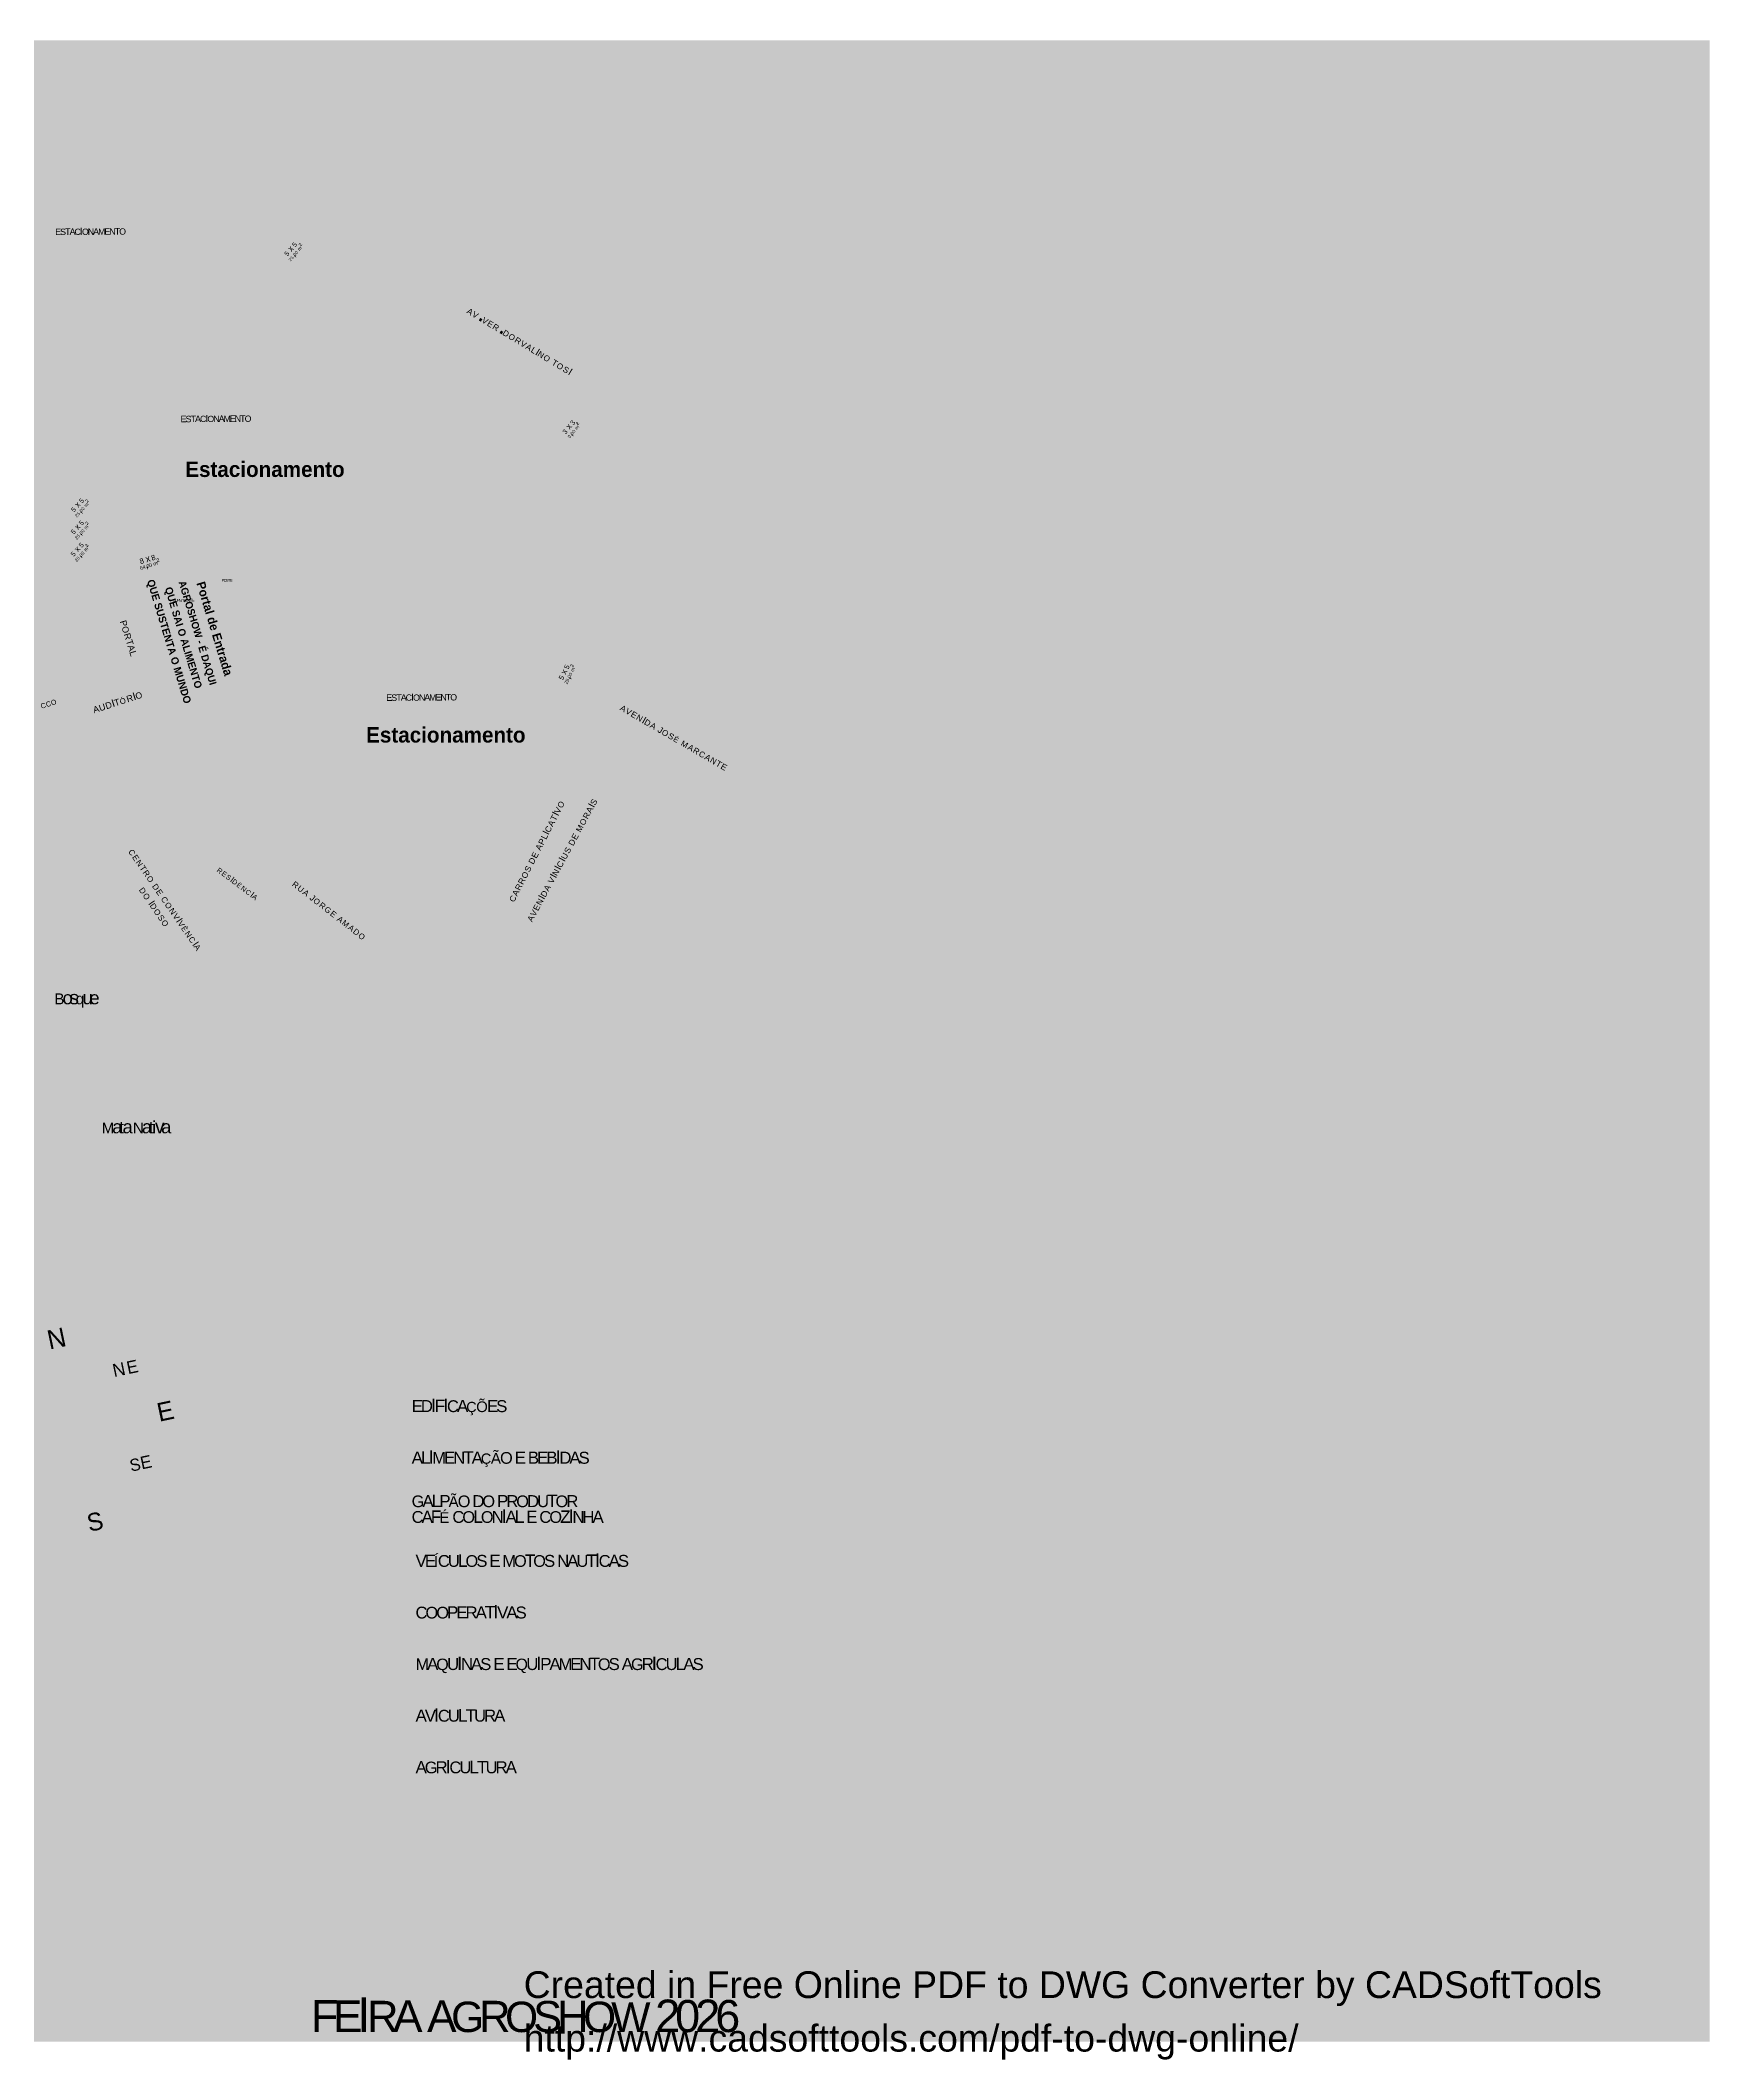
# Model space of a CAD drawing. Header units: millimetres. Extents: x 0 to 508, y 0 to 286.
# Drawn here: x 272 to 508, y 0.2 to 285.7 of the extents above; entities that cross this region are included whole.
import ezdxf
from ezdxf.xclip import XClip

# ---------------------------------------------------------------- set-up
doc = ezdxf.new("R2010")
doc.units = ezdxf.units.MM
doc.header["$MEASUREMENT"] = 0
doc.header["$XCLIPFRAME"] = 0
doc.layers.get('0').update_dxf_attribs({"linetype": 'CONTINUOUS'})
doc.layers.add('204CBD0', color=7, linetype='CONTINUOUS')
doc.styles.add('204CC60', font='Arial.ttf')
doc.styles.add('Arial$001H0', font='')
doc.styles.add('BAAAAA+Montserrat-Regular$001H0', font='')
doc.styles.add('CAAAAA+OpenSans-Bold$101H0', font='')
doc.styles.get('Arial$001H0').set_extended_font_data('Arial')
doc.styles.get('BAAAAA+Montserrat-Regular$001H0').set_extended_font_data('BAAAAA+Montserrat-Regular')
doc.styles.get('CAAAAA+OpenSans-Bold$101H0').set_extended_font_data('CAAAAA+OpenSans-Bold', bold=True)

# ---------------------------------------------------------------- blocks, each defined once
blk = doc.blocks.new('MF5_2')
at = {"true_color": 0xffffff}
blk.add_hatch(color=0, dxfattribs=at).paths.add_polyline_path([(0, 288.54), (508, 288.54), (508, 2.79), (0, 2.79)])
blk = doc.blocks.new('MF16_3')
at = {"true_color": 0xffffff}
blk.add_hatch(color=0, dxfattribs=at).paths.add_polyline_path([(0, 288.54), (508, 288.54), (508, 2.79), (0, 2.79)])
blk = doc.blocks.new('MF27_4')
at = {"color": 0, "true_color": 0x000007, "style": 'Arial$001H0'}
for s, height, rotation, p in [('E', 0.92, 0.395, (274.13, 258.22)), ('S', 0.903, 0.395, (274.83, 258.23)), ('T', 0.932, 0.395, (275.53, 258.23)), ('A', 0.92, 0.395, (276.17, 258.24)), ('C', 0.893, 0.395, (276.87, 258.24)), ('I', 1.01, 0.395, (277.63, 258.25)), ('O', 0.883, 0.395, (277.93, 258.25)), ('N', 0.908, 0.395, (278.74, 258.25)), ('A', 0.92, 0.395, (279.5, 258.26)), ('M', 0.887, 0.395, (280.21, 258.26)), ('E', 0.92, 0.395, (281.08, 258.27)), ('N', 0.908, 0.395, (281.78, 258.28)), ('T', 0.932, 0.395, (282.54, 258.28)), ('O', 0.883, 0.395, (283.19, 258.28)), ('5', 0.679, 49.51, (308.06, 256.45)), ('²', 0.76, 49.746, (309.07, 256.39)), ('5', 0.679, 49.51, (306.97, 255.17)), ('x', 0.83, 49.51, (307.53, 255.83)), ('2', 0.453, 49.746, (307.43, 254.46)), ('5', 0.453, 49.746, (307.68, 254.76)), ('0', 0.449, 49.746, (308.06, 255.2)), (',', 1.01, 49.746, (307.94, 255.05)), ('0', 0.449, 49.746, (308.31, 255.5)), ('m', 0.481, 49.746, (308.69, 255.95)), ('A', 0.843, 328.788, (332.22, 247.24)), ('V', 0.843, 328.788, (332.97, 246.78)), ('.', 2.65, 328.788, (333.72, 246.33)), ('V', 0.843, 328.788, (334.34, 245.95)), ('E', 0.843, 328.788, (335.09, 245.49)), ('R', 0.832, 328.788, (335.85, 245.04)), ('.', 2.65, 328.788, (336.66, 244.55)), ('D', 0.832, 328.788, (337.28, 244.17)), ('O', 0.81, 328.788, (338.1, 243.68)), ('R', 0.832, 328.788, (338.97, 243.15)), ('V', 0.843, 328.788, (339.78, 242.65)), ('A', 0.843, 328.788, (340.53, 242.2)), ('L', 0.873, 328.788, (341.28, 241.74)), ('I', 1.01, 328.788, (341.91, 241.36)), ('N', 0.832, 328.788, (342.22, 241.17)), ('O', 0.81, 328.788, (343.04, 240.68)), ('T', 0.857, 328.788, (344.22, 239.96)), ('O', 0.81, 328.788, (344.91, 239.55)), ('S', 0.829, 328.788, (345.79, 239.02)), ('I', 1.01, 328.788, (346.54, 238.56)), ('E', 0.92, 0.395, (291.86, 231.76)), ('S', 0.903, 0.395, (292.56, 231.76)), ('T', 0.932, 0.395, (293.26, 231.77)), ('A', 0.92, 0.395, (293.9, 231.77)), ('C', 0.893, 0.395, (294.61, 231.78)), ('I', 1.01, 0.395, (295.37, 231.78)), ('O', 0.883, 0.395, (295.66, 231.78)), ('N', 0.908, 0.395, (296.48, 231.79)), ('A', 0.92, 0.395, (297.24, 231.79)), ('M', 0.887, 0.395, (297.94, 231.8)), ('E', 0.92, 0.395, (298.81, 231.8)), ('N', 0.908, 0.395, (299.51, 231.81)), ('T', 0.932, 0.395, (300.27, 231.81)), ('O', 0.883, 0.395, (300.92, 231.82)), ('x', 0.83, 49.51, (346.86, 230.68)), ('3', 0.673, 49.51, (347.38, 231.29)), ('²', 0.76, 50.004, (348.25, 231.1)), ('3', 0.673, 49.51, (346.29, 230.01)), ('9', 0.449, 50.004, (346.87, 229.46)), ('0', 0.449, 50.004, (347.25, 229.91)), (',', 1.01, 50.004, (347.12, 229.76)), ('0', 0.449, 50.004, (347.5, 230.21)), ('m', 0.482, 50.004, (347.88, 230.66)), ('x', 0.828, 48.01, (277.38, 219.64)), ('5', 0.678, 48.01, (277.93, 220.24)), ('m', 0.48, 47.939, (278.51, 219.71)), ('²', 0.758, 47.939, (278.9, 220.14)), ('5', 0.678, 48.01, (276.8, 218.98)), ('x', 0.828, 48.01, (277.36, 216.5)), ('2', 0.452, 47.939, (277.21, 218.26)), ('5', 0.452, 47.939, (277.47, 218.55)), ('5', 0.678, 48.01, (277.91, 217.11)), ('0', 0.448, 47.939, (277.86, 218.99)), (',', 1.01, 47.939, (277.73, 218.84)), ('0', 0.448, 47.939, (278.12, 219.28)), ('m', 0.48, 47.939, (278.5, 216.56)), ('²', 0.758, 47.939, (278.89, 217)), ('5', 0.678, 48.01, (276.77, 215.85)), ('x', 0.828, 48.01, (277.35, 213.36)), ('2', 0.452, 47.939, (277.2, 215.12)), ('5', 0.452, 47.939, (277.46, 215.41)), ('5', 0.678, 48.01, (277.9, 213.96)), ('0', 0.448, 47.939, (277.85, 215.84)), (',', 1.01, 47.939, (277.72, 215.7)), ('0', 0.448, 47.939, (278.11, 216.13)), ('²', 0.758, 47.939, (278.87, 213.86)), ('5', 0.678, 48.01, (276.76, 212.7)), ('2', 0.452, 47.939, (277.18, 211.98)), ('5', 0.452, 47.939, (277.44, 212.27)), ('0', 0.448, 47.939, (277.83, 212.7)), (',', 1.01, 47.939, (277.7, 212.56)), ('0', 0.448, 47.939, (278.09, 212.99)), ('m', 0.48, 47.939, (278.48, 213.43)), ('8', 0.758, 16.957, (286.21, 211.69)), ('6', 0.504, 17.128, (286.21, 210.87)), ('4', 0.51, 17.128, (286.58, 210.98)), ('x', 0.937, 16.957, (287.05, 211.94)), (',', 1.14, 17.128, (286.95, 211.1)), ('0', 0.504, 17.128, (287.14, 211.15)), ('0', 0.504, 17.128, (287.51, 211.27)), ('8', 0.758, 16.957, (287.83, 212.18)), ('m', 0.539, 17.128, (288.07, 211.44)), ('²', 0.856, 17.128, (288.63, 211.61)), ('P', 0.924, 287.375, (283.25, 203.59)), ('O', 0.887, 287.375, (283.51, 202.76)), ('R', 0.912, 287.375, (283.82, 201.78)), ('T', 0.939, 287.375, (284.1, 200.87)), ('A', 0.924, 287.375, (284.34, 200.11)), ('L', 0.955, 287.375, (284.6, 199.27)), ('5', 0.713, 63.435, (346.65, 196.75)), ('²', 0.799, 63.578, (347.63, 196.93)), ('m', 0.505, 63.578, (347.37, 196.41)), ('5', 0.713, 63.435, (345.9, 195.24)), ('x', 0.872, 63.435, (346.29, 196.02)), ('2', 0.476, 63.578, (346.5, 194.66)), ('5', 0.476, 63.578, (346.67, 195.01)), ('0', 0.471, 63.578, (346.93, 195.54)), ('0', 0.471, 63.578, (347.11, 195.88)), (',', 1.06, 63.578, (346.85, 195.36)), ('C', 0.714, 17.908, (272.21, 191.24)), ('C', 0.714, 17.908, (272.94, 191.47)), ('O', 0.707, 17.908, (273.66, 191.71)), ('A', 0.919, 17.985, (279.65, 190.61)), ('U', 0.9, 17.985, (280.48, 190.88)), ('D', 0.907, 17.985, (281.39, 191.17)), ('I', 1.08, 17.985, (282.29, 191.47)), ('T', 0.933, 17.985, (282.64, 191.58)), ('Ó', 0.794, 17.985, (283.4, 191.83)), ('R', 0.907, 17.985, (284.38, 192.14)), ('I', 1.08, 17.985, (285.28, 192.44)), ('O', 0.883, 17.985, (285.63, 192.55)), ('E', 0.92, 0.395, (320.93, 192.36)), ('S', 0.903, 0.395, (321.63, 192.36)), ('T', 0.932, 0.395, (322.34, 192.37)), ('A', 0.92, 0.395, (322.98, 192.37)), ('C', 0.893, 0.395, (323.68, 192.38)), ('I', 1.01, 0.395, (324.44, 192.38)), ('O', 0.883, 0.395, (324.73, 192.38)), ('N', 0.908, 0.395, (325.55, 192.39)), ('A', 0.92, 0.395, (326.31, 192.4)), ('M', 0.887, 0.395, (327.01, 192.4)), ('E', 0.92, 0.395, (327.89, 192.41)), ('N', 0.908, 0.395, (328.59, 192.41)), ('T', 0.932, 0.395, (329.35, 192.42)), ('O', 0.883, 0.395, (329.99, 192.42)), ('A', 0.847, 329.864, (353.88, 191.11)), ('V', 0.847, 329.864, (354.64, 190.67)), ('E', 0.847, 329.864, (355.4, 190.23)), ('N', 0.836, 329.864, (356.16, 189.78)), ('I', 1.01, 329.864, (356.98, 189.31)), ('D', 0.836, 329.864, (357.3, 189.12)), ('A', 0.847, 329.864, (358.12, 188.65)), ('J', 0.887, 329.864, (359.2, 188.02)), ('O', 0.814, 329.864, (359.77, 187.69)), ('S', 0.833, 329.864, (360.65, 187.18)), ('É', 0.749, 329.864, (361.41, 186.74)), ('M', 0.819, 329.864, (362.48, 186.11)), ('A', 0.847, 329.864, (363.43, 185.56)), ('R', 0.836, 329.864, (364.19, 185.12)), ('C', 0.822, 329.864, (365.01, 184.65)), ('A', 0.847, 329.864, (365.83, 184.17)), ('N', 0.836, 329.864, (366.59, 183.73)), ('T', 0.861, 329.864, (367.41, 183.25)), ('E', 0.847, 329.864, (368.11, 182.85)), ('V', 0.861, 62.891, (345.39, 176.33)), ('O', 0.826, 62.891, (345.79, 177.11)), ('A', 0.855, 61.6, (349.86, 176.41)), ('I', 1.02, 61.6, (350.28, 177.18)), ('S', 0.84, 61.6, (350.45, 177.5)), ('C', 0.835, 62.891, (344.03, 173.66)), ('A', 0.861, 62.891, (344.46, 174.5)), ('T', 0.874, 62.891, (344.86, 175.28)), ('I', 1.02, 62.891, (345.23, 176)), ('M', 0.826, 61.6, (348.4, 173.71)), ('O', 0.82, 61.6, (348.92, 174.67)), ('R', 0.843, 61.6, (349.41, 175.57)), ('C', 0.808, 304.547, (284.42, 171.03)), ('A', 0.861, 62.891, (342.73, 171.12)), ('P', 0.861, 62.891, (343.13, 171.9)), ('L', 0.89, 62.891, (343.53, 172.68)), ('I', 1.02, 62.891, (343.86, 173.33)), ('S', 0.84, 61.6, (346.76, 170.69)), ('D', 0.843, 61.6, (347.36, 171.78)), ('E', 0.855, 61.6, (347.81, 172.62)), ('E', 0.833, 304.547, (284.96, 170.25)), ('N', 0.822, 304.547, (285.46, 169.52)), ('T', 0.846, 304.547, (286, 168.74)), ('R', 0.822, 304.547, (286.46, 168.08)), ('R', 0.707, 323.003, (296.9, 168.28)), ('S', 0.846, 62.891, (341.16, 168.06)), ('D', 0.849, 62.891, (341.73, 169.17)), ('E', 0.861, 62.891, (342.16, 170.01)), ('N', 0.843, 61.6, (345.06, 167.54)), ('I', 1.02, 61.6, (345.51, 168.37)), ('C', 0.829, 61.6, (345.69, 168.69)), ('I', 1.02, 61.6, (346.14, 169.53)), ('U', 0.836, 61.6, (346.31, 169.85)), ('D', 0.822, 304.547, (285.92, 165.63)), ('O', 0.8, 304.547, (286.99, 167.3)), ('D', 0.822, 304.547, (287.78, 166.15)), ('E', 0.833, 304.547, (288.32, 165.37)), ('E', 0.717, 323.003, (297.56, 167.79)), ('S', 0.704, 323.003, (298.17, 167.33)), ('I', 0.86, 323.003, (298.78, 166.87)), ('D', 0.707, 323.003, (299.03, 166.68)), ('Ê', 0.634, 323.003, (299.69, 166.18)), ('N', 0.707, 323.003, (300.3, 165.73)), ('C', 0.696, 323.003, (300.95, 165.23)), ('R', 0.815, 322.158, (307.53, 166.29)), ('U', 0.808, 322.158, (308.28, 165.71)), ('R', 0.849, 62.891, (339.83, 165.46)), ('R', 0.849, 62.891, (340.26, 166.3)), ('O', 0.826, 62.891, (340.7, 167.15)), ('A', 0.855, 61.6, (343.88, 165.35)), ('V', 0.855, 61.6, (344.47, 166.44)), ('I', 1.02, 61.6, (344.89, 167.22)), ('O', 0.8, 304.547, (286.46, 164.84)), ('I', 0.998, 304.547, (287.25, 163.7)), ('D', 0.822, 304.547, (287.45, 163.4)), ('O', 0.8, 304.547, (287.99, 162.61)), ('C', 0.808, 304.547, (289.03, 164.35)), ('O', 0.8, 304.547, (289.56, 163.56)), ('N', 0.822, 304.547, (290.15, 162.72)), ('I', 0.86, 323.003, (301.61, 164.73)), ('A', 0.717, 323.003, (301.87, 164.54)), ('A', 0.825, 322.158, (309.03, 165.12)), ('J', 0.864, 322.158, (310.01, 164.36)), ('O', 0.792, 322.158, (310.53, 163.96)), ('R', 0.815, 322.158, (311.34, 163.33)), ('G', 0.792, 322.158, (312.09, 162.75)), ('C', 0.835, 62.891, (339, 163.83)), ('A', 0.861, 62.891, (339.43, 164.68)), ('V', 0.855, 61.6, (341.97, 161.81)), ('E', 0.855, 61.6, (342.38, 162.58)), ('N', 0.843, 61.6, (342.8, 163.36)), ('I', 1.02, 61.6, (343.25, 164.19)), ('D', 0.843, 61.6, (343.43, 164.51)), ('S', 0.818, 304.547, (288.57, 161.77)), ('O', 0.8, 304.547, (289.07, 161.05)), ('V', 0.833, 304.547, (290.68, 161.94)), ('I', 0.998, 304.547, (291.18, 161.22)), ('V', 0.833, 304.547, (291.39, 160.91)), ('Ê', 0.736, 304.547, (291.89, 160.19)), ('E', 0.825, 322.158, (312.9, 162.12)), ('A', 0.825, 322.158, (313.88, 161.36)), ('M', 0.798, 322.158, (314.57, 160.82)), ('A', 0.825, 322.158, (315.44, 160.15)), ('D', 0.815, 322.158, (316.13, 159.61)), ('A', 0.855, 61.6, (341.55, 161.04)), ('N', 0.822, 304.547, (292.38, 159.47)), ('C', 0.808, 304.547, (292.92, 158.69)), ('I', 0.998, 304.547, (293.46, 157.9)), ('A', 0.833, 304.547, (293.67, 157.6)), ('O', 0.792, 322.158, (316.88, 159.02))]:
    blk.add_text(s, height=height, rotation=rotation, dxfattribs=at).set_placement(p)
at = {"color": 0, "true_color": 0xff3131, "style": 'CAAAAA+OpenSans-Bold$101H0'}
for p in [(292.52, 224.02), (318.09, 186.47)]:
    blk.add_text('Estacionamento', height=2.1815, dxfattribs=at).set_placement(p)
for s, height, p in [('QUE SUSTENTA O MUNDO', 1.0539, (287.1, 209.34)), ('QUE SAI O ALIMENTO', 1.0452, (289.62, 208.28)), ('AGROSHOW - É DAQUI', 1.0261, (291.56, 209.17)), ('Portal de Entrada', 1.2463, (294.08, 209))]:
    blk.add_text(s, height=height, rotation=286.8433, dxfattribs=at).set_placement(p)
at = {"color": 0, "true_color": 0x000007, "style": 'Arial$001H0'}
for s, height, p in [('P', 0.386, (297.66, 209.22)), ('O', 0.371, (297.96, 209.22)), ('S', 0.379, (298.3, 209.22)), ('T', 0.391, (298.59, 209.22)), ('E', 0.386, (298.86, 209.22)), ('S', 0.379, (290.78, 206.4)), ('U', 0.378, (291.07, 206.4)), ('P', 0.386, (291.39, 206.4)), ('E', 0.386, (291.68, 206.4)), ('R', 0.381, (291.97, 206.4)), ('P', 0.386, (292.29, 206.4)), ('O', 0.371, (292.58, 206.4)), ('S', 0.379, (292.93, 206.4)), ('T', 0.391, (293.22, 206.4)), ('E', 0.386, (293.49, 206.4)), ('B', 1.54, (274.01, 149.46)), ('o', 1.85, (275.18, 149.46)), ('s', 1.91, (276.15, 149.46)), ('q', 1.57, (277.03, 149.46)), ('u', 1.87, (278, 149.46)), ('e', 1.85, (278.98, 149.46)), ('M', 1.49, (280.73, 131.22)), ('a', 1.85, (282.2, 131.22)), ('t', 1.72, (283.17, 131.22)), ('a', 1.85, (283.66, 131.22)), ('N', 1.52, (285.12, 131.22)), ('a', 1.85, (286.39, 131.22)), ('t', 1.72, (287.36, 131.22)), ('i', 1.72, (287.85, 131.22)), ('v', 1.95, (288.24, 131.22)), ('a', 1.85, (289.12, 131.22)), ('E', 1.72, (324.52, 91.8)), ('D', 1.7, (325.82, 91.8)), ('I', 1.9, (327.23, 91.8)), ('F', 1.75, (327.78, 91.8)), ('I', 1.9, (328.97, 91.8)), ('C', 1.67, (329.52, 91.8)), ('A', 1.72, (330.93, 91.8)), ('Ç', 1.45, (332.24, 91.8)), ('Õ', 1.51, (333.65, 91.8)), ('E', 1.72, (335.17, 91.8)), ('S', 1.69, (336.48, 91.8)), ('A', 1.72, (324.52, 84.5)), ('L', 1.77, (325.82, 84.5)), ('I', 1.9, (326.91, 84.5)), ('M', 1.66, (327.45, 84.5)), ('E', 1.72, (329.08, 84.5)), ('N', 1.7, (330.39, 84.5)), ('T', 1.75, (331.8, 84.5)), ('A', 1.72, (333, 84.5)), ('Ç', 1.45, (334.31, 84.5)), ('Ã', 1.54, (335.72, 84.5)), ('O', 1.65, (337.02, 84.5)), ('E', 1.72, (339.09, 84.5)), ('B', 1.72, (340.94, 84.5)), ('E', 1.72, (342.25, 84.5)), ('B', 1.72, (343.55, 84.5)), ('I', 1.9, (344.86, 84.5)), ('D', 1.7, (345.4, 84.5)), ('A', 1.72, (346.82, 84.5)), ('S', 1.69, (348.12, 84.5)), ('G', 1.65, (324.52, 78.36)), ('A', 1.72, (326.04, 78.36)), ('L', 1.77, (327.34, 78.36)), ('P', 1.72, (328.43, 78.36)), ('Ã', 1.54, (329.74, 78.36)), ('O', 1.65, (331.04, 78.36)), ('D', 1.7, (333.11, 78.36)), ('O', 1.65, (334.52, 78.36)), ('P', 1.72, (336.59, 78.36)), ('R', 1.7, (337.9, 78.36)), ('O', 1.65, (339.31, 78.36)), ('D', 1.7, (340.83, 78.36)), ('U', 1.69, (342.25, 78.36)), ('T', 1.75, (343.66, 78.36)), ('O', 1.65, (344.86, 78.36)), ('R', 1.7, (346.38, 78.36)), ('C', 1.67, (324.52, 76.14)), ('A', 1.72, (325.93, 76.14)), ('F', 1.75, (327.23, 76.14)), ('É', 1.51, (328.43, 76.14)), ('C', 1.67, (330.28, 76.14)), ('O', 1.65, (331.69, 76.14)), ('L', 1.77, (333.22, 76.14)), ('O', 1.65, (334.31, 76.14)), ('N', 1.7, (335.83, 76.14)), ('I', 1.9, (337.24, 76.14)), ('A', 1.72, (337.79, 76.14)), ('L', 1.77, (339.09, 76.14)), ('E', 1.72, (340.72, 76.14)), ('C', 1.67, (342.57, 76.14)), ('O', 1.65, (343.99, 76.14)), ('Z', 1.75, (345.51, 76.14)), ('I', 1.9, (346.71, 76.14)), ('N', 1.7, (347.25, 76.14)), ('H', 1.7, (348.66, 76.14)), ('A', 1.72, (350.08, 76.14)), ('V', 1.72, (325.07, 69.92)), ('E', 1.72, (326.38, 69.92)), ('Í', 1.55, (327.68, 69.92)), ('C', 1.67, (328.23, 69.92)), ('U', 1.69, (329.64, 69.92)), ('L', 1.77, (331.05, 69.92)), ('O', 1.65, (332.14, 69.92)), ('S', 1.69, (333.67, 69.92)), ('E', 1.72, (335.51, 69.92)), ('M', 1.66, (337.36, 69.92)), ('O', 1.65, (339, 69.92)), ('T', 1.75, (340.52, 69.92)), ('O', 1.65, (341.71, 69.92)), ('S', 1.69, (343.24, 69.92)), ('N', 1.7, (345.09, 69.92)), ('A', 1.72, (346.5, 69.92)), ('U', 1.69, (347.81, 69.92)), ('T', 1.75, (349.22, 69.92)), ('I', 1.9, (350.41, 69.92)), ('C', 1.67, (350.96, 69.92)), ('A', 1.72, (352.37, 69.92)), ('S', 1.69, (353.68, 69.92)), ('C', 1.67, (325.07, 62.62)), ('O', 1.65, (326.48, 62.62)), ('O', 1.65, (328.01, 62.62)), ('P', 1.72, (329.53, 62.62)), ('E', 1.72, (330.84, 62.62)), ('R', 1.7, (332.14, 62.62)), ('A', 1.72, (333.56, 62.62)), ('T', 1.75, (334.86, 62.62)), ('I', 1.9, (336.06, 62.62)), ('V', 1.72, (336.6, 62.62)), ('A', 1.72, (337.91, 62.62)), ('S', 1.69, (339.21, 62.62)), ('I', 1.9, (330.94, 55.33)), ('I', 1.9, (342.15, 55.33)), ('I', 1.9, (358.46, 55.33)), ('L', 1.77, (361.84, 55.33)), ('M', 1.66, (325.07, 55.33)), ('A', 1.72, (326.7, 55.33)), ('Q', 1.61, (328.01, 55.33)), ('U', 1.69, (329.53, 55.33)), ('N', 1.7, (331.49, 55.33)), ('A', 1.72, (332.9, 55.33)), ('S', 1.69, (334.21, 55.33)), ('E', 1.72, (336.06, 55.33)), ('E', 1.72, (337.91, 55.33)), ('Q', 1.61, (339.21, 55.33)), ('U', 1.69, (340.73, 55.33)), ('P', 1.72, (342.69, 55.33)), ('A', 1.72, (344, 55.33)), ('M', 1.66, (345.3, 55.33)), ('E', 1.72, (346.93, 55.33)), ('N', 1.7, (348.24, 55.33)), ('T', 1.75, (349.65, 55.33)), ('O', 1.65, (350.85, 55.33)), ('S', 1.69, (352.37, 55.33)), ('A', 1.72, (354.22, 55.33)), ('G', 1.65, (355.53, 55.33)), ('R', 1.7, (357.05, 55.33)), ('C', 1.67, (359.01, 55.33)), ('U', 1.69, (360.42, 55.33)), ('A', 1.72, (362.92, 55.33)), ('S', 1.69, (364.23, 55.33)), ('A', 1.72, (325.07, 48.03)), ('V', 1.72, (326.38, 48.03)), ('I', 1.9, (327.68, 48.03)), ('C', 1.67, (328.23, 48.03)), ('U', 1.69, (329.64, 48.03)), ('L', 1.77, (331.05, 48.03)), ('T', 1.75, (332.14, 48.03)), ('U', 1.69, (333.34, 48.03)), ('R', 1.7, (334.75, 48.03)), ('A', 1.72, (336.17, 48.03)), ('A', 1.72, (325.07, 40.73)), ('G', 1.65, (326.38, 40.73)), ('R', 1.7, (327.9, 40.73)), ('I', 1.9, (329.31, 40.73)), ('C', 1.67, (329.86, 40.73)), ('U', 1.69, (331.27, 40.73)), ('L', 1.77, (332.68, 40.73)), ('T', 1.75, (333.77, 40.73)), ('U', 1.69, (334.97, 40.73)), ('R', 1.7, (336.38, 40.73)), ('A', 1.72, (337.8, 40.73)), ('F', 4.54, (310.29, 4.14)), ('E', 4.48, (313.4, 4.14)), ('I', 4.93, (316.8, 4.14)), ('A', 4.48, (321.89, 4.14)), ('A', 4.48, (326.7, 4.14)), ('S', 4.4, (341.69, 4.14)), ('2', 4.59, (358.94, 4.14)), ('0', 4.54, (361.77, 4.14)), ('2', 4.59, (364.6, 4.14)), ('6', 4.54, (367.44, 4.14)), ('R', 4.42, (318.21, 4.14)), ('G', 4.3, (330.1, 4.14)), ('R', 4.42, (334.05, 4.14)), ('O', 4.3, (337.73, 4.14)), ('H', 4.42, (345.09, 4.14)), ('O', 4.3, (348.76, 4.14)), ('W', 4.23, (352.72, 4.14))]:
    blk.add_text(s, height=height, dxfattribs=at).set_placement(p)
at = {"color": 0, "true_color": 0x767676, "style": 'BAAAAA+Montserrat-Regular$001H0'}
for s, height, rotation, p in [('N', 2.7, 11.909, (273.33, 100.63)), ('N', 1.84, 11.827, (282.46, 96.75)), ('E', 1.79, 11.827, (284.44, 97.16)), ('E', 2.62, 11.909, (288.84, 90.43)), ('E', 1.79, 11.827, (286.37, 83.69)), ('S', 1.71, 11.827, (284.86, 83.37)), ('S', 2.51, 12.068, (278.94, 74.86))]:
    blk.add_text(s, height=height, rotation=rotation, dxfattribs=at).set_placement(p)
blk = doc.blocks.new('201D170')
at = {"layer": '204CBD0', "color": 0, "true_color": 0x000001, "style": '204CC60'}
for s, p in [('Created in Free Online PDF to DWG Converter by CADSoftTools', (0, 0)), ('http://www.cadsofttools.com/pdf-to-dwg-online/', (0, -2))]:
    blk.add_text(s, height=1, dxfattribs=at).set_placement(p)

msp = doc.modelspace()

# ---------------------------------------------------------------- block references
at = {"color": 0, "true_color": 0xffffff}
ref = msp.add_blockref('MF5_2', (0, 0), dxfattribs=at)
XClip(ref).set_block_clipping_path([(0, 285.7499915891), (507.9999886453, 285.7499915891), (507.9999886453, 2.7940003581), (0, 2.7940003581), (0, 285.7499915891)])
ref = msp.add_blockref('MF16_3', (0, 0), dxfattribs=at)
XClip(ref).set_block_clipping_path([(0, 285.7499915891), (507.9999886453, 285.7499915891), (507.9999886453, 2.7940003581), (0, 2.7940003581), (0, 285.7499915891)])
ref = msp.add_blockref('MF27_4', (0, 0), dxfattribs=at)
XClip(ref).set_block_clipping_path([(0, 285.7499915891), (507.9999886453, 285.7499915891), (507.9999886453, 2.7940003581), (0, 2.7940003581), (0, 285.7499915891)])
at = {"layer": '204CBD0', "color": 0, "true_color": 0x000000, "xscale": 3.782539027464408, "yscale": 3.782539027464408, "zscale": 3.782539027464408}
msp.add_blockref('201D170', (340.36, 8.95), dxfattribs=at)

doc.saveas('drawing.dxf')
